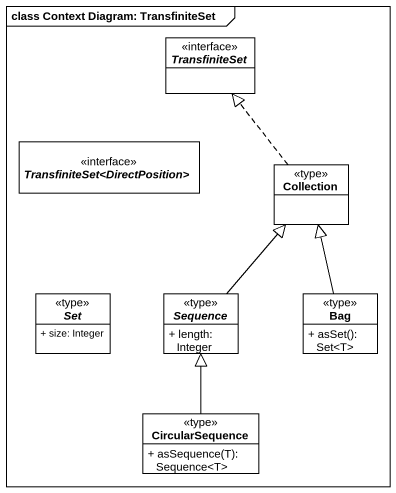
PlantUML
@startuml
mainframe class Context Diagram: TransfiniteSet
hide circle
hide empty members
skinparam classAttributeIconSize 0
interface TransfiniteSet
interface "TransfiniteSet<DirectPosition>" as TransfiniteSet_2
class Collection <<type>>
abstract class "Set" as Set_ <<type>> {
  + size: Integer
}
abstract class Sequence <<type>> {
  + length: Integer
}
class Bag <<type>> {
  + asSet(): Set<T>
}
class CircularSequence <<type>> {
  + asSequence(T): Sequence<T>
}
Collection .up.|> TransfiniteSet
Sequence -up-|> Collection
Bag -up-|> Collection
CircularSequence -up-|> Sequence
@enduml
